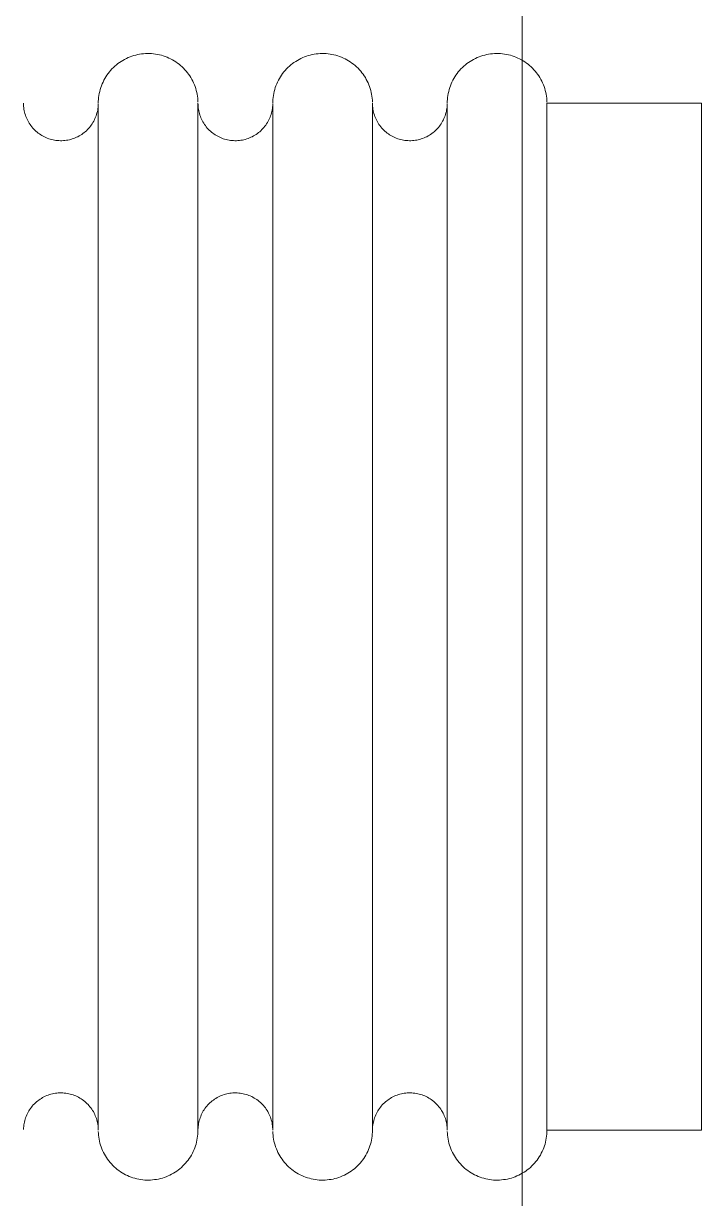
# Model space of a CAD drawing. Header units: metres. Extents: x 3856 to 4207, y -1118 to -691.
# Drawn here: x 3992.84676 to 3992.86036, y -985.00196 to -984.97839 of the extents above; entities that cross this region are included whole.
import ezdxf

# ---------------------------------------------------------------- set-up
doc = ezdxf.new("R2010")
doc.units = ezdxf.units.M
for name, color, linetype, lineweight in [('Floors', 7, 'Continuous', 9), ('Plumbing Fixtures', 7, 'Continuous', 9), ('Surface Pattern', 7, 'Continuous', 9), ('Walls', 7, 'Continuous', 9)]:
    doc.layers.add(name, color=color, linetype=linetype, lineweight=lineweight)
doc.layers.add('ROA-E00-URB-A101-MASTER_PLAN cambio estaciomientos_dwg', color=7, linetype='Continuous', lineweight=9, true_color=0x767676)

# ---------------------------------------------------------------- blocks, each defined once
blk = doc.blocks.new('PM4045551-Ducha-monocontrol-Palma-Pro - Ducha monocontrol Palma Pro-V228-IMPLANTACIÓN - KIT COMERCIAL')
at = {"layer": 'Plumbing Fixtures', "color": 253, "true_color": 0xaaaaaa}
for p, q in [((0.1147, -0.0055), (0.1147, -0.0086)), ((0.1147, -0.0055), (0.125, -0.0055)), ((0.125, -0.0055), (0.1353, -0.0055)), ((0.1353, -0.0086), (0.1353, -0.0055)), ((0.125, -0.0086), (0.1147, -0.0086)), ((0.1353, -0.0086), (0.125, -0.0086))]:
    blk.add_line(p, q, dxfattribs=at)
at = {"layer": 'Plumbing Fixtures', "color": 253, "true_color": 0xaaaaaa, "flags": 128}
for points in [[(0.1147, 0.0035), (0.11473, 0.003501), (0.11476, 0.003502), (0.11479, 0.003505), (0.114819, 0.00351), (0.114849, 0.003515), (0.114878, 0.003521), (0.114907, 0.003529), (0.114936, 0.003538), (0.114964, 0.003548), (0.114992, 0.003559), (0.115019, 0.003571), (0.115046, 0.003585), (0.115073, 0.003599), (0.115098, 0.003615), (0.115123, 0.003631), (0.115148, 0.003648), (0.115172, 0.003667), (0.115195, 0.003686), (0.115217, 0.003706), (0.115238, 0.003727), (0.115258, 0.003749), (0.115278, 0.003772), (0.115297, 0.003796), (0.115314, 0.00382), (0.115331, 0.003845), (0.115347, 0.00387), (0.115361, 0.003897), (0.115375, 0.003923), (0.115388, 0.00395), (0.115399, 0.003978), (0.115409, 0.004006), (0.115419, 0.004035), (0.115427, 0.004064), (0.115433, 0.004093), (0.115439, 0.004123), (0.115444, 0.004152), (0.115447, 0.004182), (0.115449, 0.004212), (0.11545, 0.004242), (0.11545, 0.004272), (0.115448, 0.004302), (0.115446, 0.004332), (0.115442, 0.004361), (0.115437, 0.004391), (0.11543, 0.00442), (0.115423, 0.004449), (0.115414, 0.004478), (0.115405, 0.004507), (0.115394, 0.004535), (0.115382, 0.004562), (0.115369, 0.004589), (0.115355, 0.004616), (0.11534, 0.004642), (0.115324, 0.004667), (0.115306, 0.004691), (0.115288, 0.004715), (0.115269, 0.004738), (0.115249, 0.004761), (0.115228, 0.004782), (0.115207, 0.004803), (0.115184, 0.004823), (0.115161, 0.004842), (0.115137, 0.00486), (0.115112, 0.004877), (0.115087, 0.004893), (0.115061, 0.004908), (0.115034, 0.004922), (0.115007, 0.004934), (0.114979, 0.004946), (0.114951, 0.004957), (0.114923, 0.004966), (0.114894, 0.004974), (0.114865, 0.004982), (0.114835, 0.004988), (0.114806, 0.004992), (0.114776, 0.004996), (0.114746, 0.004999), (0.114716, 0.005)], [(0.1353, 0.005), (0.13527, 0.004999), (0.13524, 0.004998), (0.13521, 0.004995), (0.135181, 0.00499), (0.135151, 0.004985), (0.135122, 0.004979), (0.135093, 0.004971), (0.135064, 0.004962), (0.135036, 0.004952), (0.135008, 0.004941), (0.134981, 0.004929), (0.134954, 0.004915), (0.134927, 0.004901), (0.134902, 0.004885), (0.134877, 0.004869), (0.134852, 0.004852), (0.134828, 0.004833), (0.134805, 0.004814), (0.134783, 0.004794), (0.134762, 0.004773), (0.134742, 0.004751), (0.134722, 0.004728), (0.134703, 0.004704), (0.134686, 0.00468), (0.134669, 0.004655), (0.134653, 0.00463), (0.134639, 0.004603), (0.134625, 0.004577), (0.134612, 0.00455), (0.134601, 0.004522), (0.134591, 0.004494), (0.134581, 0.004465), (0.134573, 0.004436), (0.134567, 0.004407), (0.134561, 0.004377), (0.134556, 0.004348), (0.134553, 0.004318), (0.134551, 0.004288), (0.13455, 0.004258), (0.13455, 0.004228), (0.134552, 0.004198), (0.134554, 0.004168), (0.134558, 0.004139), (0.134563, 0.004109), (0.13457, 0.00408), (0.134577, 0.004051), (0.134586, 0.004022), (0.134595, 0.003993), (0.134606, 0.003965), (0.134618, 0.003938), (0.134631, 0.003911), (0.134645, 0.003884), (0.13466, 0.003858), (0.134676, 0.003833), (0.134694, 0.003809), (0.134712, 0.003785), (0.134731, 0.003762), (0.134751, 0.003739), (0.134772, 0.003718), (0.134793, 0.003697), (0.134816, 0.003677), (0.134839, 0.003658), (0.134863, 0.00364), (0.134888, 0.003623), (0.134913, 0.003607), (0.134939, 0.003592), (0.134966, 0.003578), (0.134993, 0.003566), (0.135021, 0.003554), (0.135049, 0.003543), (0.135077, 0.003534), (0.135106, 0.003526), (0.135135, 0.003518), (0.135165, 0.003512), (0.135194, 0.003508), (0.135224, 0.003504), (0.135254, 0.003501), (0.135284, 0.0035)], [(0.1147, 0.0015), (0.11466, 0.001501), (0.11462, 0.001503), (0.11458, 0.001507), (0.114541, 0.001513), (0.114501, 0.00152), (0.114462, 0.001529), (0.114424, 0.001539), (0.114385, 0.001551), (0.114348, 0.001564), (0.114311, 0.001579), (0.114274, 0.001595), (0.114238, 0.001613), (0.114203, 0.001632), (0.114169, 0.001653), (0.114135, 0.001675), (0.114103, 0.001698), (0.114071, 0.001722), (0.114041, 0.001748), (0.114011, 0.001775), (0.113983, 0.001803), (0.113955, 0.001833), (0.113929, 0.001863), (0.113904, 0.001894), (0.113881, 0.001926), (0.113859, 0.00196), (0.113838, 0.001994), (0.113818, 0.002029), (0.1138, 0.002064), (0.113783, 0.002101), (0.113768, 0.002138), (0.113754, 0.002175), (0.113742, 0.002213), (0.113731, 0.002252), (0.113722, 0.002291), (0.113715, 0.00233), (0.113709, 0.00237), (0.113704, 0.002409), (0.113701, 0.002449), (0.1137, 0.002489), (0.1137, 0.002529), (0.113702, 0.002569), (0.113706, 0.002609), (0.113711, 0.002649), (0.113718, 0.002688), (0.113726, 0.002727), (0.113736, 0.002766), (0.113747, 0.002804), (0.11376, 0.002842), (0.113775, 0.002879), (0.113791, 0.002916), (0.113808, 0.002952), (0.113827, 0.002987), (0.113847, 0.003022), (0.113869, 0.003056), (0.113892, 0.003089), (0.113916, 0.00312), (0.113941, 0.003151), (0.113968, 0.003181), (0.113996, 0.00321), (0.114025, 0.003237), (0.114055, 0.003264), (0.114086, 0.003289), (0.114118, 0.003313), (0.114151, 0.003336), (0.114184, 0.003357), (0.114219, 0.003377), (0.114255, 0.003395), (0.114291, 0.003412), (0.114328, 0.003428), (0.114365, 0.003442), (0.114403, 0.003455), (0.114441, 0.003466), (0.11448, 0.003476), (0.114519, 0.003484), (0.114559, 0.00349), (0.114599, 0.003495), (0.114638, 0.003498), (0.114678, 0.0035)], [(0.114708, 0.0035), (0.114733, 0.0035), (0.114774, 0.0035), (0.114832, 0.0035), (0.114905, 0.0035), (0.114995, 0.0035), (0.115101, 0.0035), (0.115223, 0.0035), (0.11536, 0.0035), (0.115513, 0.0035), (0.115681, 0.0035), (0.115864, 0.0035), (0.116061, 0.0035), (0.116273, 0.0035), (0.116499, 0.0035), (0.116738, 0.0035), (0.116991, 0.0035), (0.117256, 0.0035), (0.117534, 0.0035), (0.117824, 0.0035), (0.118125, 0.0035), (0.118437, 0.0035), (0.11876, 0.0035), (0.119093, 0.0035), (0.119435, 0.0035), (0.119786, 0.0035), (0.120145, 0.0035), (0.120512, 0.0035), (0.120887, 0.0035), (0.121268, 0.0035), (0.121655, 0.0035), (0.122047, 0.0035), (0.122444, 0.0035), (0.122845, 0.0035), (0.123249, 0.0035), (0.123657, 0.0035), (0.124066, 0.0035), (0.124477, 0.0035), (0.124889, 0.0035), (0.125, 0.0035)], [(0.125, 0.0035), (0.124588, 0.0035), (0.124177, 0.0035), (0.123767, 0.0035), (0.123359, 0.0035), (0.122954, 0.0035), (0.122552, 0.0035), (0.122154, 0.0035), (0.12176, 0.0035), (0.121372, 0.0035), (0.120989, 0.0035), (0.120613, 0.0035), (0.120244, 0.0035), (0.119882, 0.0035), (0.119529, 0.0035), (0.119184, 0.0035), (0.118849, 0.0035), (0.118523, 0.0035), (0.118208, 0.0035), (0.117904, 0.0035), (0.117611, 0.0035), (0.11733, 0.0035), (0.117061, 0.0035), (0.116805, 0.0035), (0.116562, 0.0035), (0.116333, 0.0035), (0.116117, 0.0035), (0.115916, 0.0035), (0.115729, 0.0035), (0.115557, 0.0035), (0.1154, 0.0035), (0.115258, 0.0035), (0.115132, 0.0035), (0.115022, 0.0035), (0.114928, 0.0035), (0.11485, 0.0035), (0.114788, 0.0035), (0.114742, 0.0035), (0.114713, 0.0035)], [(0.135292, 0.0035), (0.135267, 0.0035), (0.135226, 0.0035), (0.135168, 0.0035), (0.135095, 0.0035), (0.135005, 0.0035), (0.134899, 0.0035), (0.134777, 0.0035), (0.13464, 0.0035), (0.134487, 0.0035), (0.134319, 0.0035), (0.134136, 0.0035), (0.133939, 0.0035), (0.133727, 0.0035), (0.133501, 0.0035), (0.133262, 0.0035), (0.133009, 0.0035), (0.132744, 0.0035), (0.132466, 0.0035), (0.132176, 0.0035), (0.131875, 0.0035), (0.131563, 0.0035), (0.13124, 0.0035), (0.130907, 0.0035), (0.130565, 0.0035), (0.130214, 0.0035), (0.129855, 0.0035), (0.129488, 0.0035), (0.129113, 0.0035), (0.128732, 0.0035), (0.128345, 0.0035), (0.127953, 0.0035), (0.127556, 0.0035), (0.127155, 0.0035), (0.126751, 0.0035), (0.126343, 0.0035), (0.125934, 0.0035), (0.125523, 0.0035), (0.125111, 0.0035), (0.125, 0.0035)], [(0.125, 0.0035), (0.125412, 0.0035), (0.125823, 0.0035), (0.126233, 0.0035), (0.126641, 0.0035), (0.127046, 0.0035), (0.127448, 0.0035), (0.127846, 0.0035), (0.12824, 0.0035), (0.128628, 0.0035), (0.129011, 0.0035), (0.129387, 0.0035), (0.129756, 0.0035), (0.130118, 0.0035), (0.130471, 0.0035), (0.130816, 0.0035), (0.131151, 0.0035), (0.131477, 0.0035), (0.131792, 0.0035), (0.132096, 0.0035), (0.132389, 0.0035), (0.13267, 0.0035), (0.132939, 0.0035), (0.133195, 0.0035), (0.133438, 0.0035), (0.133667, 0.0035), (0.133883, 0.0035), (0.134084, 0.0035), (0.134271, 0.0035), (0.134443, 0.0035), (0.1346, 0.0035), (0.134742, 0.0035), (0.134868, 0.0035), (0.134978, 0.0035), (0.135072, 0.0035), (0.13515, 0.0035), (0.135212, 0.0035), (0.135258, 0.0035), (0.135287, 0.0035)], [(0.1353, 0.0035), (0.13534, 0.003499), (0.13538, 0.003497), (0.13542, 0.003493), (0.135459, 0.003487), (0.135499, 0.00348), (0.135538, 0.003471), (0.135576, 0.003461), (0.135615, 0.003449), (0.135652, 0.003436), (0.135689, 0.003421), (0.135726, 0.003405), (0.135762, 0.003387), (0.135797, 0.003368), (0.135831, 0.003347), (0.135865, 0.003325), (0.135897, 0.003302), (0.135929, 0.003278), (0.135959, 0.003252), (0.135989, 0.003225), (0.136017, 0.003197), (0.136045, 0.003167), (0.136071, 0.003137), (0.136096, 0.003106), (0.136119, 0.003074), (0.136141, 0.00304), (0.136162, 0.003006), (0.136182, 0.002971), (0.1362, 0.002936), (0.136217, 0.002899), (0.136232, 0.002862), (0.136246, 0.002825), (0.136258, 0.002787), (0.136269, 0.002748), (0.136278, 0.002709), (0.136285, 0.00267), (0.136291, 0.00263), (0.136296, 0.002591), (0.136299, 0.002551), (0.1363, 0.002511), (0.1363, 0.002471), (0.136298, 0.002431), (0.136294, 0.002391), (0.136289, 0.002351), (0.136282, 0.002312), (0.136274, 0.002273), (0.136264, 0.002234), (0.136253, 0.002196), (0.13624, 0.002158), (0.136225, 0.002121), (0.136209, 0.002084), (0.136192, 0.002048), (0.136173, 0.002013), (0.136153, 0.001978), (0.136131, 0.001944), (0.136108, 0.001911), (0.136084, 0.00188), (0.136059, 0.001849), (0.136032, 0.001819), (0.136004, 0.00179), (0.135975, 0.001763), (0.135945, 0.001736), (0.135914, 0.001711), (0.135882, 0.001687), (0.135849, 0.001664), (0.135816, 0.001643), (0.135781, 0.001623), (0.135745, 0.001605), (0.135709, 0.001588), (0.135672, 0.001572), (0.135635, 0.001558), (0.135597, 0.001545), (0.135559, 0.001534), (0.13552, 0.001524), (0.135481, 0.001516), (0.135441, 0.00151), (0.135401, 0.001505), (0.135362, 0.001502), (0.135322, 0.0015)], [(0.1147, 0), (0.11473, 0.000001), (0.11476, 0.000002), (0.11479, 0.000005), (0.114819, 0.00001), (0.114849, 0.000015), (0.114878, 0.000021), (0.114907, 0.000029), (0.114936, 0.000038), (0.114964, 0.000048), (0.114992, 0.000059), (0.115019, 0.000071), (0.115046, 0.000085), (0.115073, 0.000099), (0.115098, 0.000115), (0.115123, 0.000131), (0.115148, 0.000148), (0.115172, 0.000167), (0.115195, 0.000186), (0.115217, 0.000206), (0.115238, 0.000227), (0.115258, 0.000249), (0.115278, 0.000272), (0.115297, 0.000296), (0.115314, 0.00032), (0.115331, 0.000345), (0.115347, 0.00037), (0.115361, 0.000397), (0.115375, 0.000423), (0.115388, 0.00045), (0.115399, 0.000478), (0.115409, 0.000506), (0.115419, 0.000535), (0.115427, 0.000564), (0.115433, 0.000593), (0.115439, 0.000623), (0.115444, 0.000652), (0.115447, 0.000682), (0.115449, 0.000712), (0.11545, 0.000742), (0.11545, 0.000772), (0.115448, 0.000802), (0.115446, 0.000832), (0.115442, 0.000861), (0.115437, 0.000891), (0.11543, 0.00092), (0.115423, 0.000949), (0.115414, 0.000978), (0.115405, 0.001007), (0.115394, 0.001035), (0.115382, 0.001062), (0.115369, 0.001089), (0.115355, 0.001116), (0.11534, 0.001142), (0.115324, 0.001167), (0.115306, 0.001191), (0.115288, 0.001215), (0.115269, 0.001238), (0.115249, 0.001261), (0.115228, 0.001282), (0.115207, 0.001303), (0.115184, 0.001323), (0.115161, 0.001342), (0.115137, 0.00136), (0.115112, 0.001377), (0.115087, 0.001393), (0.115061, 0.001408), (0.115034, 0.001422), (0.115007, 0.001434), (0.114979, 0.001446), (0.114951, 0.001457), (0.114923, 0.001466), (0.114894, 0.001474), (0.114865, 0.001482), (0.114835, 0.001488), (0.114806, 0.001492), (0.114776, 0.001496), (0.114746, 0.001499), (0.114716, 0.0015)], [(0.114708, 0.0015), (0.114733, 0.0015), (0.114774, 0.0015), (0.114832, 0.0015), (0.114905, 0.0015), (0.114995, 0.0015), (0.115101, 0.0015), (0.115223, 0.0015), (0.11536, 0.0015), (0.115513, 0.0015), (0.115681, 0.0015), (0.115864, 0.0015), (0.116061, 0.0015), (0.116273, 0.0015), (0.116499, 0.0015), (0.116738, 0.0015), (0.116991, 0.0015), (0.117256, 0.0015), (0.117534, 0.0015), (0.117824, 0.0015), (0.118125, 0.0015), (0.118437, 0.0015), (0.11876, 0.0015), (0.119093, 0.0015), (0.119435, 0.0015), (0.119786, 0.0015), (0.120145, 0.0015), (0.120512, 0.0015), (0.120887, 0.0015), (0.121268, 0.0015), (0.121655, 0.0015), (0.122047, 0.0015), (0.122444, 0.0015), (0.122845, 0.0015), (0.123249, 0.0015), (0.123657, 0.0015), (0.124066, 0.0015), (0.124477, 0.0015), (0.124889, 0.0015), (0.125, 0.0015)], [(0.125, 0.0015), (0.124588, 0.0015), (0.124177, 0.0015), (0.123767, 0.0015), (0.123359, 0.0015), (0.122954, 0.0015), (0.122552, 0.0015), (0.122154, 0.0015), (0.12176, 0.0015), (0.121372, 0.0015), (0.120989, 0.0015), (0.120613, 0.0015), (0.120244, 0.0015), (0.119882, 0.0015), (0.119529, 0.0015), (0.119184, 0.0015), (0.118849, 0.0015), (0.118523, 0.0015), (0.118208, 0.0015), (0.117904, 0.0015), (0.117611, 0.0015), (0.11733, 0.0015), (0.117061, 0.0015), (0.116805, 0.0015), (0.116562, 0.0015), (0.116333, 0.0015), (0.116117, 0.0015), (0.115916, 0.0015), (0.115729, 0.0015), (0.115557, 0.0015), (0.1154, 0.0015), (0.115258, 0.0015), (0.115132, 0.0015), (0.115022, 0.0015), (0.114928, 0.0015), (0.11485, 0.0015), (0.114788, 0.0015), (0.114742, 0.0015), (0.114713, 0.0015)], [(0.135292, 0.0015), (0.135267, 0.0015), (0.135226, 0.0015), (0.135168, 0.0015), (0.135095, 0.0015), (0.135005, 0.0015), (0.134899, 0.0015), (0.134777, 0.0015), (0.13464, 0.0015), (0.134487, 0.0015), (0.134319, 0.0015), (0.134136, 0.0015), (0.133939, 0.0015), (0.133727, 0.0015), (0.133501, 0.0015), (0.133262, 0.0015), (0.133009, 0.0015), (0.132744, 0.0015), (0.132466, 0.0015), (0.132176, 0.0015), (0.131875, 0.0015), (0.131563, 0.0015), (0.13124, 0.0015), (0.130907, 0.0015), (0.130565, 0.0015), (0.130214, 0.0015), (0.129855, 0.0015), (0.129488, 0.0015), (0.129113, 0.0015), (0.128732, 0.0015), (0.128345, 0.0015), (0.127953, 0.0015), (0.127556, 0.0015), (0.127155, 0.0015), (0.126751, 0.0015), (0.126343, 0.0015), (0.125934, 0.0015), (0.125523, 0.0015), (0.125111, 0.0015), (0.125, 0.0015)], [(0.125, 0.0015), (0.125412, 0.0015), (0.125823, 0.0015), (0.126233, 0.0015), (0.126641, 0.0015), (0.127046, 0.0015), (0.127448, 0.0015), (0.127846, 0.0015), (0.12824, 0.0015), (0.128628, 0.0015), (0.129011, 0.0015), (0.129387, 0.0015), (0.129756, 0.0015), (0.130118, 0.0015), (0.130471, 0.0015), (0.130816, 0.0015), (0.131151, 0.0015), (0.131477, 0.0015), (0.131792, 0.0015), (0.132096, 0.0015), (0.132389, 0.0015), (0.13267, 0.0015), (0.132939, 0.0015), (0.133195, 0.0015), (0.133438, 0.0015), (0.133667, 0.0015), (0.133883, 0.0015), (0.134084, 0.0015), (0.134271, 0.0015), (0.134443, 0.0015), (0.1346, 0.0015), (0.134742, 0.0015), (0.134868, 0.0015), (0.134978, 0.0015), (0.135072, 0.0015), (0.13515, 0.0015), (0.135212, 0.0015), (0.135258, 0.0015), (0.135287, 0.0015)], [(0.1353, 0.0015), (0.13527, 0.001499), (0.13524, 0.001498), (0.13521, 0.001495), (0.135181, 0.00149), (0.135151, 0.001485), (0.135122, 0.001479), (0.135093, 0.001471), (0.135064, 0.001462), (0.135036, 0.001452), (0.135008, 0.001441), (0.134981, 0.001429), (0.134954, 0.001415), (0.134927, 0.001401), (0.134902, 0.001385), (0.134877, 0.001369), (0.134852, 0.001352), (0.134828, 0.001333), (0.134805, 0.001314), (0.134783, 0.001294), (0.134762, 0.001273), (0.134742, 0.001251), (0.134722, 0.001228), (0.134703, 0.001204), (0.134686, 0.00118), (0.134669, 0.001155), (0.134653, 0.00113), (0.134639, 0.001103), (0.134625, 0.001077), (0.134612, 0.00105), (0.134601, 0.001022), (0.134591, 0.000994), (0.134581, 0.000965), (0.134573, 0.000936), (0.134567, 0.000907), (0.134561, 0.000877), (0.134556, 0.000848), (0.134553, 0.000818), (0.134551, 0.000788), (0.13455, 0.000758), (0.13455, 0.000728), (0.134552, 0.000698), (0.134554, 0.000668), (0.134558, 0.000639), (0.134563, 0.000609), (0.13457, 0.00058), (0.134577, 0.000551), (0.134586, 0.000522), (0.134595, 0.000493), (0.134606, 0.000465), (0.134618, 0.000438), (0.134631, 0.000411), (0.134645, 0.000384), (0.13466, 0.000358), (0.134676, 0.000333), (0.134694, 0.000309), (0.134712, 0.000285), (0.134731, 0.000262), (0.134751, 0.000239), (0.134772, 0.000218), (0.134793, 0.000197), (0.134816, 0.000177), (0.134839, 0.000158), (0.134863, 0.00014), (0.134888, 0.000123), (0.134913, 0.000107), (0.134939, 0.000092), (0.134966, 0.000078), (0.134993, 0.000066), (0.135021, 0.000054), (0.135049, 0.000043), (0.135077, 0.000034), (0.135106, 0.000026), (0.135135, 0.000018), (0.135165, 0.000012), (0.135194, 0.000008), (0.135224, 0.000004), (0.135254, 0.000001), (0.135284, 0)], [(0.1147, -0.002), (0.11466, -0.001999), (0.11462, -0.001997), (0.11458, -0.001993), (0.114541, -0.001987), (0.114501, -0.00198), (0.114462, -0.001971), (0.114424, -0.001961), (0.114385, -0.001949), (0.114348, -0.001936), (0.114311, -0.001921), (0.114274, -0.001905), (0.114238, -0.001887), (0.114203, -0.001868), (0.114169, -0.001847), (0.114135, -0.001825), (0.114103, -0.001802), (0.114071, -0.001778), (0.114041, -0.001752), (0.114011, -0.001725), (0.113983, -0.001697), (0.113955, -0.001667), (0.113929, -0.001637), (0.113904, -0.001606), (0.113881, -0.001574), (0.113859, -0.00154), (0.113838, -0.001506), (0.113818, -0.001471), (0.1138, -0.001436), (0.113783, -0.001399), (0.113768, -0.001362), (0.113754, -0.001325), (0.113742, -0.001287), (0.113731, -0.001248), (0.113722, -0.001209), (0.113715, -0.00117), (0.113709, -0.00113), (0.113704, -0.001091), (0.113701, -0.001051), (0.1137, -0.001011), (0.1137, -0.000971), (0.113702, -0.000931), (0.113706, -0.000891), (0.113711, -0.000851), (0.113718, -0.000812), (0.113726, -0.000773), (0.113736, -0.000734), (0.113747, -0.000696), (0.11376, -0.000658), (0.113775, -0.000621), (0.113791, -0.000584), (0.113808, -0.000548), (0.113827, -0.000513), (0.113847, -0.000478), (0.113869, -0.000444), (0.113892, -0.000411), (0.113916, -0.00038), (0.113941, -0.000349), (0.113968, -0.000319), (0.113996, -0.00029), (0.114025, -0.000263), (0.114055, -0.000236), (0.114086, -0.000211), (0.114118, -0.000187), (0.114151, -0.000164), (0.114184, -0.000143), (0.114219, -0.000123), (0.114255, -0.000105), (0.114291, -0.000088), (0.114328, -0.000072), (0.114365, -0.000058), (0.114403, -0.000045), (0.114441, -0.000034), (0.11448, -0.000024), (0.114519, -0.000016), (0.114559, -0.00001), (0.114599, -0.000005), (0.114638, -0.000002), (0.114678, 0)], [(0.114708, 0), (0.114733, 0), (0.114774, 0), (0.114832, 0), (0.114905, 0), (0.114995, 0), (0.115101, 0), (0.115223, 0), (0.11536, 0), (0.115513, 0), (0.115681, 0), (0.115864, 0), (0.116061, 0), (0.116273, 0), (0.116499, 0), (0.116738, 0), (0.116991, 0), (0.117256, 0), (0.117534, 0), (0.117824, 0), (0.118125, 0), (0.118437, 0), (0.11876, 0), (0.119093, 0), (0.119435, 0), (0.119786, 0), (0.120145, 0), (0.120512, 0), (0.120887, 0), (0.121268, 0), (0.121655, 0), (0.122047, 0), (0.122444, 0), (0.122845, 0), (0.123249, 0), (0.123657, 0), (0.124066, 0), (0.124477, 0), (0.124889, 0), (0.125, 0)], [(0.125, 0), (0.124588, 0), (0.124177, 0), (0.123767, 0), (0.123359, 0), (0.122954, 0), (0.122552, 0), (0.122154, 0), (0.12176, 0), (0.121372, 0), (0.120989, 0), (0.120613, 0), (0.120244, 0), (0.119882, 0), (0.119529, 0), (0.119184, 0), (0.118849, 0), (0.118523, 0), (0.118208, 0), (0.117904, 0), (0.117611, 0), (0.11733, 0), (0.117061, 0), (0.116805, 0), (0.116562, 0), (0.116333, 0), (0.116117, 0), (0.115916, 0), (0.115729, 0), (0.115557, 0), (0.1154, 0), (0.115258, 0), (0.115132, 0), (0.115022, 0), (0.114928, 0), (0.11485, 0), (0.114788, 0), (0.114742, 0), (0.114713, 0)], [(0.135292, 0), (0.135267, 0), (0.135226, 0), (0.135168, 0), (0.135095, 0), (0.135005, 0), (0.134899, 0), (0.134777, 0), (0.13464, 0), (0.134487, 0), (0.134319, 0), (0.134136, 0), (0.133939, 0), (0.133727, 0), (0.133501, 0), (0.133262, 0), (0.133009, 0), (0.132744, 0), (0.132466, 0), (0.132176, 0), (0.131875, 0), (0.131563, 0), (0.13124, 0), (0.130907, 0), (0.130565, 0), (0.130214, 0), (0.129855, 0), (0.129488, 0), (0.129113, 0), (0.128732, 0), (0.128345, 0), (0.127953, 0), (0.127556, 0), (0.127155, 0), (0.126751, 0), (0.126343, 0), (0.125934, 0), (0.125523, 0), (0.125111, 0), (0.125, 0)], [(0.125, 0), (0.125412, 0), (0.125823, 0), (0.126233, 0), (0.126641, 0), (0.127046, 0), (0.127448, 0), (0.127846, 0), (0.12824, 0), (0.128628, 0), (0.129011, 0), (0.129387, 0), (0.129756, 0), (0.130118, 0), (0.130471, 0), (0.130816, 0), (0.131151, 0), (0.131477, 0), (0.131792, 0), (0.132096, 0), (0.132389, 0), (0.13267, 0), (0.132939, 0), (0.133195, 0), (0.133438, 0), (0.133667, 0), (0.133883, 0), (0.134084, 0), (0.134271, 0), (0.134443, 0), (0.1346, 0), (0.134742, 0), (0.134868, 0), (0.134978, 0), (0.135072, 0), (0.13515, 0), (0.135212, 0), (0.135258, 0), (0.135287, 0)], [(0.1353, 0), (0.13534, -0.000001), (0.13538, -0.000003), (0.13542, -0.000007), (0.135459, -0.000013), (0.135499, -0.00002), (0.135538, -0.000029), (0.135576, -0.000039), (0.135615, -0.000051), (0.135652, -0.000064), (0.135689, -0.000079), (0.135726, -0.000095), (0.135762, -0.000113), (0.135797, -0.000132), (0.135831, -0.000153), (0.135865, -0.000175), (0.135897, -0.000198), (0.135929, -0.000222), (0.135959, -0.000248), (0.135989, -0.000275), (0.136017, -0.000303), (0.136045, -0.000333), (0.136071, -0.000363), (0.136096, -0.000394), (0.136119, -0.000426), (0.136141, -0.00046), (0.136162, -0.000494), (0.136182, -0.000529), (0.1362, -0.000564), (0.136217, -0.000601), (0.136232, -0.000638), (0.136246, -0.000675), (0.136258, -0.000713), (0.136269, -0.000752), (0.136278, -0.000791), (0.136285, -0.00083), (0.136291, -0.00087), (0.136296, -0.000909), (0.136299, -0.000949), (0.1363, -0.000989), (0.1363, -0.001029), (0.136298, -0.001069), (0.136294, -0.001109), (0.136289, -0.001149), (0.136282, -0.001188), (0.136274, -0.001227), (0.136264, -0.001266), (0.136253, -0.001304), (0.13624, -0.001342), (0.136225, -0.001379), (0.136209, -0.001416), (0.136192, -0.001452), (0.136173, -0.001487), (0.136153, -0.001522), (0.136131, -0.001556), (0.136108, -0.001589), (0.136084, -0.00162), (0.136059, -0.001651), (0.136032, -0.001681), (0.136004, -0.00171), (0.135975, -0.001737), (0.135945, -0.001764), (0.135914, -0.001789), (0.135882, -0.001813), (0.135849, -0.001836), (0.135816, -0.001857), (0.135781, -0.001877), (0.135745, -0.001895), (0.135709, -0.001912), (0.135672, -0.001928), (0.135635, -0.001942), (0.135597, -0.001955), (0.135559, -0.001966), (0.13552, -0.001976), (0.135481, -0.001984), (0.135441, -0.00199), (0.135401, -0.001995), (0.135362, -0.001998), (0.135322, -0.002)], [(0.1147, -0.0035), (0.11473, -0.003499), (0.11476, -0.003498), (0.11479, -0.003495), (0.114819, -0.00349), (0.114849, -0.003485), (0.114878, -0.003479), (0.114907, -0.003471), (0.114936, -0.003462), (0.114964, -0.003452), (0.114992, -0.003441), (0.115019, -0.003429), (0.115046, -0.003415), (0.115073, -0.003401), (0.115098, -0.003385), (0.115123, -0.003369), (0.115148, -0.003352), (0.115172, -0.003333), (0.115195, -0.003314), (0.115217, -0.003294), (0.115238, -0.003273), (0.115258, -0.003251), (0.115278, -0.003228), (0.115297, -0.003204), (0.115314, -0.00318), (0.115331, -0.003155), (0.115347, -0.00313), (0.115361, -0.003103), (0.115375, -0.003077), (0.115388, -0.00305), (0.115399, -0.003022), (0.115409, -0.002994), (0.115419, -0.002965), (0.115427, -0.002936), (0.115433, -0.002907), (0.115439, -0.002877), (0.115444, -0.002848), (0.115447, -0.002818), (0.115449, -0.002788), (0.11545, -0.002758), (0.11545, -0.002728), (0.115448, -0.002698), (0.115446, -0.002668), (0.115442, -0.002639), (0.115437, -0.002609), (0.11543, -0.00258), (0.115423, -0.002551), (0.115414, -0.002522), (0.115405, -0.002493), (0.115394, -0.002465), (0.115382, -0.002438), (0.115369, -0.002411), (0.115355, -0.002384), (0.11534, -0.002358), (0.115324, -0.002333), (0.115306, -0.002309), (0.115288, -0.002285), (0.115269, -0.002262), (0.115249, -0.002239), (0.115228, -0.002218), (0.115207, -0.002197), (0.115184, -0.002177), (0.115161, -0.002158), (0.115137, -0.00214), (0.115112, -0.002123), (0.115087, -0.002107), (0.115061, -0.002092), (0.115034, -0.002078), (0.115007, -0.002066), (0.114979, -0.002054), (0.114951, -0.002043), (0.114923, -0.002034), (0.114894, -0.002026), (0.114865, -0.002018), (0.114835, -0.002012), (0.114806, -0.002008), (0.114776, -0.002004), (0.114746, -0.002001), (0.114716, -0.002)], [(0.114708, -0.002), (0.114733, -0.002), (0.114774, -0.002), (0.114832, -0.002), (0.114905, -0.002), (0.114995, -0.002), (0.115101, -0.002), (0.115223, -0.002), (0.11536, -0.002), (0.115513, -0.002), (0.115681, -0.002), (0.115864, -0.002), (0.116061, -0.002), (0.116273, -0.002), (0.116499, -0.002), (0.116738, -0.002), (0.116991, -0.002), (0.117256, -0.002), (0.117534, -0.002), (0.117824, -0.002), (0.118125, -0.002), (0.118437, -0.002), (0.11876, -0.002), (0.119093, -0.002), (0.119435, -0.002), (0.119786, -0.002), (0.120145, -0.002), (0.120512, -0.002), (0.120887, -0.002), (0.121268, -0.002), (0.121655, -0.002), (0.122047, -0.002), (0.122444, -0.002), (0.122845, -0.002), (0.123249, -0.002), (0.123657, -0.002), (0.124066, -0.002), (0.124477, -0.002), (0.124889, -0.002), (0.125, -0.002)], [(0.125, -0.002), (0.124588, -0.002), (0.124177, -0.002), (0.123767, -0.002), (0.123359, -0.002), (0.122954, -0.002), (0.122552, -0.002), (0.122154, -0.002), (0.12176, -0.002), (0.121372, -0.002), (0.120989, -0.002), (0.120613, -0.002), (0.120244, -0.002), (0.119882, -0.002), (0.119529, -0.002), (0.119184, -0.002), (0.118849, -0.002), (0.118523, -0.002), (0.118208, -0.002), (0.117904, -0.002), (0.117611, -0.002), (0.11733, -0.002), (0.117061, -0.002), (0.116805, -0.002), (0.116562, -0.002), (0.116333, -0.002), (0.116117, -0.002), (0.115916, -0.002), (0.115729, -0.002), (0.115557, -0.002), (0.1154, -0.002), (0.115258, -0.002), (0.115132, -0.002), (0.115022, -0.002), (0.114928, -0.002), (0.11485, -0.002), (0.114788, -0.002), (0.114742, -0.002), (0.114713, -0.002)], [(0.135292, -0.002), (0.135267, -0.002), (0.135226, -0.002), (0.135168, -0.002), (0.135095, -0.002), (0.135005, -0.002), (0.134899, -0.002), (0.134777, -0.002), (0.13464, -0.002), (0.134487, -0.002), (0.134319, -0.002), (0.134136, -0.002), (0.133939, -0.002), (0.133727, -0.002), (0.133501, -0.002), (0.133262, -0.002), (0.133009, -0.002), (0.132744, -0.002), (0.132466, -0.002), (0.132176, -0.002), (0.131875, -0.002), (0.131563, -0.002), (0.13124, -0.002), (0.130907, -0.002), (0.130565, -0.002), (0.130214, -0.002), (0.129855, -0.002), (0.129488, -0.002), (0.129113, -0.002), (0.128732, -0.002), (0.128345, -0.002), (0.127953, -0.002), (0.127556, -0.002), (0.127155, -0.002), (0.126751, -0.002), (0.126343, -0.002), (0.125934, -0.002), (0.125523, -0.002), (0.125111, -0.002), (0.125, -0.002)], [(0.125, -0.002), (0.125412, -0.002), (0.125823, -0.002), (0.126233, -0.002), (0.126641, -0.002), (0.127046, -0.002), (0.127448, -0.002), (0.127846, -0.002), (0.12824, -0.002), (0.128628, -0.002), (0.129011, -0.002), (0.129387, -0.002), (0.129756, -0.002), (0.130118, -0.002), (0.130471, -0.002), (0.130816, -0.002), (0.131151, -0.002), (0.131477, -0.002), (0.131792, -0.002), (0.132096, -0.002), (0.132389, -0.002), (0.13267, -0.002), (0.132939, -0.002), (0.133195, -0.002), (0.133438, -0.002), (0.133667, -0.002), (0.133883, -0.002), (0.134084, -0.002), (0.134271, -0.002), (0.134443, -0.002), (0.1346, -0.002), (0.134742, -0.002), (0.134868, -0.002), (0.134978, -0.002), (0.135072, -0.002), (0.13515, -0.002), (0.135212, -0.002), (0.135258, -0.002), (0.135287, -0.002)], [(0.1353, -0.002), (0.13527, -0.002001), (0.13524, -0.002002), (0.13521, -0.002005), (0.135181, -0.00201), (0.135151, -0.002015), (0.135122, -0.002021), (0.135093, -0.002029), (0.135064, -0.002038), (0.135036, -0.002048), (0.135008, -0.002059), (0.134981, -0.002071), (0.134954, -0.002085), (0.134927, -0.002099), (0.134902, -0.002115), (0.134877, -0.002131), (0.134852, -0.002148), (0.134828, -0.002167), (0.134805, -0.002186), (0.134783, -0.002206), (0.134762, -0.002227), (0.134742, -0.002249), (0.134722, -0.002272), (0.134703, -0.002296), (0.134686, -0.00232), (0.134669, -0.002345), (0.134653, -0.00237), (0.134639, -0.002397), (0.134625, -0.002423), (0.134612, -0.00245), (0.134601, -0.002478), (0.134591, -0.002506), (0.134581, -0.002535), (0.134573, -0.002564), (0.134567, -0.002593), (0.134561, -0.002623), (0.134556, -0.002652), (0.134553, -0.002682), (0.134551, -0.002712), (0.13455, -0.002742), (0.13455, -0.002772), (0.134552, -0.002802), (0.134554, -0.002832), (0.134558, -0.002861), (0.134563, -0.002891), (0.13457, -0.00292), (0.134577, -0.002949), (0.134586, -0.002978), (0.134595, -0.003007), (0.134606, -0.003035), (0.134618, -0.003062), (0.134631, -0.003089), (0.134645, -0.003116), (0.13466, -0.003142), (0.134676, -0.003167), (0.134694, -0.003191), (0.134712, -0.003215), (0.134731, -0.003238), (0.134751, -0.003261), (0.134772, -0.003282), (0.134793, -0.003303), (0.134816, -0.003323), (0.134839, -0.003342), (0.134863, -0.00336), (0.134888, -0.003377), (0.134913, -0.003393), (0.134939, -0.003408), (0.134966, -0.003422), (0.134993, -0.003434), (0.135021, -0.003446), (0.135049, -0.003457), (0.135077, -0.003466), (0.135106, -0.003474), (0.135135, -0.003482), (0.135165, -0.003488), (0.135194, -0.003492), (0.135224, -0.003496), (0.135254, -0.003499), (0.135284, -0.0035)], [(0.1147, -0.0055), (0.11466, -0.005499), (0.11462, -0.005497), (0.11458, -0.005493), (0.114541, -0.005487), (0.114501, -0.00548), (0.114462, -0.005471), (0.114424, -0.005461), (0.114385, -0.005449), (0.114348, -0.005436), (0.114311, -0.005421), (0.114274, -0.005405), (0.114238, -0.005387), (0.114203, -0.005368), (0.114169, -0.005347), (0.114135, -0.005325), (0.114103, -0.005302), (0.114071, -0.005278), (0.114041, -0.005252), (0.114011, -0.005225), (0.113983, -0.005197), (0.113955, -0.005167), (0.113929, -0.005137), (0.113904, -0.005106), (0.113881, -0.005074), (0.113859, -0.00504), (0.113838, -0.005006), (0.113818, -0.004971), (0.1138, -0.004936), (0.113783, -0.004899), (0.113768, -0.004862), (0.113754, -0.004825), (0.113742, -0.004787), (0.113731, -0.004748), (0.113722, -0.004709), (0.113715, -0.00467), (0.113709, -0.00463), (0.113704, -0.004591), (0.113701, -0.004551), (0.1137, -0.004511), (0.1137, -0.004471), (0.113702, -0.004431), (0.113706, -0.004391), (0.113711, -0.004351), (0.113718, -0.004312), (0.113726, -0.004273), (0.113736, -0.004234), (0.113747, -0.004196), (0.11376, -0.004158), (0.113775, -0.004121), (0.113791, -0.004084), (0.113808, -0.004048), (0.113827, -0.004013), (0.113847, -0.003978), (0.113869, -0.003944), (0.113892, -0.003911), (0.113916, -0.00388), (0.113941, -0.003849), (0.113968, -0.003819), (0.113996, -0.00379), (0.114025, -0.003763), (0.114055, -0.003736), (0.114086, -0.003711), (0.114118, -0.003687), (0.114151, -0.003664), (0.114184, -0.003643), (0.114219, -0.003623), (0.114255, -0.003605), (0.114291, -0.003588), (0.114328, -0.003572), (0.114365, -0.003558), (0.114403, -0.003545), (0.114441, -0.003534), (0.11448, -0.003524), (0.114519, -0.003516), (0.114559, -0.00351), (0.114599, -0.003505), (0.114638, -0.003502), (0.114678, -0.0035)], [(0.114708, -0.0035), (0.114733, -0.0035), (0.114774, -0.0035), (0.114832, -0.0035), (0.114905, -0.0035), (0.114995, -0.0035), (0.115101, -0.0035), (0.115223, -0.0035), (0.11536, -0.0035), (0.115513, -0.0035), (0.115681, -0.0035), (0.115864, -0.0035), (0.116061, -0.0035), (0.116273, -0.0035), (0.116499, -0.0035), (0.116738, -0.0035), (0.116991, -0.0035), (0.117256, -0.0035), (0.117534, -0.0035), (0.117824, -0.0035), (0.118125, -0.0035), (0.118437, -0.0035), (0.11876, -0.0035), (0.119093, -0.0035), (0.119435, -0.0035), (0.119786, -0.0035), (0.120145, -0.0035), (0.120512, -0.0035), (0.120887, -0.0035), (0.121268, -0.0035), (0.121655, -0.0035), (0.122047, -0.0035), (0.122444, -0.0035), (0.122845, -0.0035), (0.123249, -0.0035), (0.123657, -0.0035), (0.124066, -0.0035), (0.124477, -0.0035), (0.124889, -0.0035), (0.125, -0.0035)], [(0.125, -0.0035), (0.124588, -0.0035), (0.124177, -0.0035), (0.123767, -0.0035), (0.123359, -0.0035), (0.122954, -0.0035), (0.122552, -0.0035), (0.122154, -0.0035), (0.12176, -0.0035), (0.121372, -0.0035), (0.120989, -0.0035), (0.120613, -0.0035), (0.120244, -0.0035), (0.119882, -0.0035), (0.119529, -0.0035), (0.119184, -0.0035), (0.118849, -0.0035), (0.118523, -0.0035), (0.118208, -0.0035), (0.117904, -0.0035), (0.117611, -0.0035), (0.11733, -0.0035), (0.117061, -0.0035), (0.116805, -0.0035), (0.116562, -0.0035), (0.116333, -0.0035), (0.116117, -0.0035), (0.115916, -0.0035), (0.115729, -0.0035), (0.115557, -0.0035), (0.1154, -0.0035), (0.115258, -0.0035), (0.115132, -0.0035), (0.115022, -0.0035), (0.114928, -0.0035), (0.11485, -0.0035), (0.114788, -0.0035), (0.114742, -0.0035), (0.114713, -0.0035)], [(0.135292, -0.0035), (0.135267, -0.0035), (0.135226, -0.0035), (0.135168, -0.0035), (0.135095, -0.0035), (0.135005, -0.0035), (0.134899, -0.0035), (0.134777, -0.0035), (0.13464, -0.0035), (0.134487, -0.0035), (0.134319, -0.0035), (0.134136, -0.0035), (0.133939, -0.0035), (0.133727, -0.0035), (0.133501, -0.0035), (0.133262, -0.0035), (0.133009, -0.0035), (0.132744, -0.0035), (0.132466, -0.0035), (0.132176, -0.0035), (0.131875, -0.0035), (0.131563, -0.0035), (0.13124, -0.0035), (0.130907, -0.0035), (0.130565, -0.0035), (0.130214, -0.0035), (0.129855, -0.0035), (0.129488, -0.0035), (0.129113, -0.0035), (0.128732, -0.0035), (0.128345, -0.0035), (0.127953, -0.0035), (0.127556, -0.0035), (0.127155, -0.0035), (0.126751, -0.0035), (0.126343, -0.0035), (0.125934, -0.0035), (0.125523, -0.0035), (0.125111, -0.0035), (0.125, -0.0035)], [(0.125, -0.0035), (0.125412, -0.0035), (0.125823, -0.0035), (0.126233, -0.0035), (0.126641, -0.0035), (0.127046, -0.0035), (0.127448, -0.0035), (0.127846, -0.0035), (0.12824, -0.0035), (0.128628, -0.0035), (0.129011, -0.0035), (0.129387, -0.0035), (0.129756, -0.0035), (0.130118, -0.0035), (0.130471, -0.0035), (0.130816, -0.0035), (0.131151, -0.0035), (0.131477, -0.0035), (0.131792, -0.0035), (0.132096, -0.0035), (0.132389, -0.0035), (0.13267, -0.0035), (0.132939, -0.0035), (0.133195, -0.0035), (0.133438, -0.0035), (0.133667, -0.0035), (0.133883, -0.0035), (0.134084, -0.0035), (0.134271, -0.0035), (0.134443, -0.0035), (0.1346, -0.0035), (0.134742, -0.0035), (0.134868, -0.0035), (0.134978, -0.0035), (0.135072, -0.0035), (0.13515, -0.0035), (0.135212, -0.0035), (0.135258, -0.0035), (0.135287, -0.0035)], [(0.1353, -0.0035), (0.13534, -0.003501), (0.13538, -0.003503), (0.13542, -0.003507), (0.135459, -0.003513), (0.135499, -0.00352), (0.135538, -0.003529), (0.135576, -0.003539), (0.135615, -0.003551), (0.135652, -0.003564), (0.135689, -0.003579), (0.135726, -0.003595), (0.135762, -0.003613), (0.135797, -0.003632), (0.135831, -0.003653), (0.135865, -0.003675), (0.135897, -0.003698), (0.135929, -0.003722), (0.135959, -0.003748), (0.135989, -0.003775), (0.136017, -0.003803), (0.136045, -0.003833), (0.136071, -0.003863), (0.136096, -0.003894), (0.136119, -0.003926), (0.136141, -0.00396), (0.136162, -0.003994), (0.136182, -0.004029), (0.1362, -0.004064), (0.136217, -0.004101), (0.136232, -0.004138), (0.136246, -0.004175), (0.136258, -0.004213), (0.136269, -0.004252), (0.136278, -0.004291), (0.136285, -0.00433), (0.136291, -0.00437), (0.136296, -0.004409), (0.136299, -0.004449), (0.1363, -0.004489), (0.1363, -0.004529), (0.136298, -0.004569), (0.136294, -0.004609), (0.136289, -0.004649), (0.136282, -0.004688), (0.136274, -0.004727), (0.136264, -0.004766), (0.136253, -0.004804), (0.13624, -0.004842), (0.136225, -0.004879), (0.136209, -0.004916), (0.136192, -0.004952), (0.136173, -0.004987), (0.136153, -0.005022), (0.136131, -0.005056), (0.136108, -0.005089), (0.136084, -0.00512), (0.136059, -0.005151), (0.136032, -0.005181), (0.136004, -0.00521), (0.135975, -0.005237), (0.135945, -0.005264), (0.135914, -0.005289), (0.135882, -0.005313), (0.135849, -0.005336), (0.135816, -0.005357), (0.135781, -0.005377), (0.135745, -0.005395), (0.135709, -0.005412), (0.135672, -0.005428), (0.135635, -0.005442), (0.135597, -0.005455), (0.135559, -0.005466), (0.13552, -0.005476), (0.135481, -0.005484), (0.135441, -0.00549), (0.135401, -0.005495), (0.135362, -0.005498), (0.135322, -0.0055)], [(0.114708, -0.0055), (0.114733, -0.0055), (0.114774, -0.0055), (0.114832, -0.0055), (0.114905, -0.0055), (0.114995, -0.0055), (0.115101, -0.0055), (0.115223, -0.0055), (0.11536, -0.0055), (0.115513, -0.0055), (0.115681, -0.0055), (0.115864, -0.0055), (0.116061, -0.0055), (0.116273, -0.0055), (0.116499, -0.0055), (0.116738, -0.0055), (0.116991, -0.0055), (0.117256, -0.0055), (0.117534, -0.0055), (0.117824, -0.0055), (0.118125, -0.0055), (0.118437, -0.0055), (0.11876, -0.0055), (0.119093, -0.0055), (0.119435, -0.0055), (0.119786, -0.0055), (0.120145, -0.0055), (0.120512, -0.0055), (0.120887, -0.0055), (0.121268, -0.0055), (0.121655, -0.0055), (0.122047, -0.0055), (0.122444, -0.0055), (0.122845, -0.0055), (0.123249, -0.0055), (0.123657, -0.0055), (0.124066, -0.0055), (0.124477, -0.0055), (0.124889, -0.0055), (0.125, -0.0055)], [(0.125, -0.0055), (0.124588, -0.0055), (0.124177, -0.0055), (0.123767, -0.0055), (0.123359, -0.0055), (0.122954, -0.0055), (0.122552, -0.0055), (0.122154, -0.0055), (0.12176, -0.0055), (0.121372, -0.0055), (0.120989, -0.0055), (0.120613, -0.0055), (0.120244, -0.0055), (0.119882, -0.0055), (0.119529, -0.0055), (0.119184, -0.0055), (0.118849, -0.0055), (0.118523, -0.0055), (0.118208, -0.0055), (0.117904, -0.0055), (0.117611, -0.0055), (0.11733, -0.0055), (0.117061, -0.0055), (0.116805, -0.0055), (0.116562, -0.0055), (0.116333, -0.0055), (0.116117, -0.0055), (0.115916, -0.0055), (0.115729, -0.0055), (0.115557, -0.0055), (0.1154, -0.0055), (0.115258, -0.0055), (0.115132, -0.0055), (0.115022, -0.0055), (0.114928, -0.0055), (0.11485, -0.0055), (0.114788, -0.0055), (0.114742, -0.0055), (0.114713, -0.0055)], [(0.135292, -0.0055), (0.135267, -0.0055), (0.135226, -0.0055), (0.135168, -0.0055), (0.135095, -0.0055), (0.135005, -0.0055), (0.134899, -0.0055), (0.134777, -0.0055), (0.13464, -0.0055), (0.134487, -0.0055), (0.134319, -0.0055), (0.134136, -0.0055), (0.133939, -0.0055), (0.133727, -0.0055), (0.133501, -0.0055), (0.133262, -0.0055), (0.133009, -0.0055), (0.132744, -0.0055), (0.132466, -0.0055), (0.132176, -0.0055), (0.131875, -0.0055), (0.131563, -0.0055), (0.13124, -0.0055), (0.130907, -0.0055), (0.130565, -0.0055), (0.130214, -0.0055), (0.129855, -0.0055), (0.129488, -0.0055), (0.129113, -0.0055), (0.128732, -0.0055), (0.128345, -0.0055), (0.127953, -0.0055), (0.127556, -0.0055), (0.127155, -0.0055), (0.126751, -0.0055), (0.126343, -0.0055), (0.125934, -0.0055), (0.125523, -0.0055), (0.125111, -0.0055), (0.125, -0.0055)], [(0.125, -0.0055), (0.125412, -0.0055), (0.125823, -0.0055), (0.126233, -0.0055), (0.126641, -0.0055), (0.127046, -0.0055), (0.127448, -0.0055), (0.127846, -0.0055), (0.12824, -0.0055), (0.128628, -0.0055), (0.129011, -0.0055), (0.129387, -0.0055), (0.129756, -0.0055), (0.130118, -0.0055), (0.130471, -0.0055), (0.130816, -0.0055), (0.131151, -0.0055), (0.131477, -0.0055), (0.131792, -0.0055), (0.132096, -0.0055), (0.132389, -0.0055), (0.13267, -0.0055), (0.132939, -0.0055), (0.133195, -0.0055), (0.133438, -0.0055), (0.133667, -0.0055), (0.133883, -0.0055), (0.134084, -0.0055), (0.134271, -0.0055), (0.134443, -0.0055), (0.1346, -0.0055), (0.134742, -0.0055), (0.134868, -0.0055), (0.134978, -0.0055), (0.135072, -0.0055), (0.13515, -0.0055), (0.135212, -0.0055), (0.135258, -0.0055), (0.135287, -0.0055)]]:
    blk.add_lwpolyline(points, dxfattribs=at)
blk = doc.blocks.new('EDIFICIO TIPO A_rvt-3-IMPLANTACIÓN - KIT COMERCIAL')
at = {"layer": 'Surface Pattern', "true_color": 0x808080}
h = blk.add_hatch(dxfattribs=at)
h.set_pattern_fill('FP_76', color=8, style=0, pattern_type=2)
h.set_pattern_definition([(0, (3991.923, -985.427), (0, 0.566), []), (90, (3991.923, -985.427), (-0.566, 3e-17), [])])
h.paths.add_polyline_path([(3992.856761, -985.427345), (3992.856761, -984.527345), (3991.356761, -984.527345), (3991.356761, -985.427345), (3991.950383, -985.427345)])
h.paths.add_polyline_path([(3992.598463, -985.100295), (3992.472244, -985.090295), (3992.48179, -984.890295), (3992.613666, -984.890295), (3992.605534, -985.098795), (3992.599524, -985.098795)])
at = {"layer": 'Floors'}
blk.add_line((3992.856761, -985.427345), (3992.856761, -984.527345), dxfattribs=at)
at = {"layer": 'Walls', "lineweight": 18}
blk.add_line((3992.856761, -986.727345), (3992.856761, -984.525295), dxfattribs=at)
at = {"layer": 'Plumbing Fixtures', "lineweight": 9, "rotation": 90}
blk.add_blockref('PM4045551-Ducha-monocontrol-Palma-Pro - Ducha monocontrol Palma Pro-V228-IMPLANTACIÓN - KIT COMERCIAL', (3992.851761, -985.115295), dxfattribs=at)
blk = doc.blocks.new('ROA-E00-URB-A101-MASTER_PLAN cambio estaciomientos_dwg_PM4045551-Ducha-monocontrol-Palma-Pro - Ducha monocontrol Palma Pro-V193-Master Plan - Etapa 1-7986580-IMPLANTACIÓN - KIT COMERCIAL')
at = {"layer": 'Plumbing Fixtures', "flags": 128}
for points in [[(0.114701, -0.0055), (0.114733, -0.0055), (0.114774, -0.0055), (0.114832, -0.0055), (0.114905, -0.0055), (0.114995, -0.0055), (0.115101, -0.0055), (0.115223, -0.0055), (0.11536, -0.0055), (0.115513, -0.0055), (0.115681, -0.0055), (0.115864, -0.0055), (0.116061, -0.0055), (0.116273, -0.0055), (0.116499, -0.0055), (0.116738, -0.0055), (0.116991, -0.0055), (0.117256, -0.0055), (0.117534, -0.0055), (0.117824, -0.0055), (0.118125, -0.0055), (0.118437, -0.0055), (0.11876, -0.0055), (0.119093, -0.0055), (0.119435, -0.0055), (0.119786, -0.0055), (0.120145, -0.0055), (0.120512, -0.0055), (0.120887, -0.0055), (0.121268, -0.0055), (0.121655, -0.0055), (0.122047, -0.0055), (0.122444, -0.0055), (0.122845, -0.0055), (0.123249, -0.0055), (0.123657, -0.0055), (0.124066, -0.0055), (0.124477, -0.0055), (0.124889, -0.0055), (0.125, -0.0055), (0.1353, -0.0055), (0.1353, -0.0086), (0.125, -0.0086), (0.1147, -0.0086), (0.1147, -0.0055), (0.11466, -0.005499), (0.11462, -0.005497), (0.11458, -0.005493), (0.114541, -0.005487), (0.114501, -0.00548), (0.114462, -0.005471), (0.114424, -0.005461), (0.114385, -0.005449), (0.114348, -0.005436), (0.114311, -0.005421), (0.114274, -0.005405), (0.114238, -0.005387), (0.114203, -0.005368), (0.114169, -0.005347), (0.114135, -0.005325), (0.114103, -0.005302), (0.114071, -0.005278), (0.114041, -0.005252), (0.114011, -0.005225), (0.113983, -0.005197), (0.113955, -0.005167), (0.113929, -0.005137), (0.113904, -0.005106), (0.113881, -0.005074), (0.113859, -0.00504)], [(0.136131, -0.005056), (0.136108, -0.005089), (0.136084, -0.00512), (0.136059, -0.005151), (0.136032, -0.005181), (0.136004, -0.00521), (0.135975, -0.005237), (0.135945, -0.005264), (0.135914, -0.005289), (0.135882, -0.005313), (0.135849, -0.005336), (0.135816, -0.005357), (0.135781, -0.005377), (0.135745, -0.005395), (0.135709, -0.005412), (0.135672, -0.005428), (0.135635, -0.005442), (0.135597, -0.005455), (0.135559, -0.005466), (0.13552, -0.005476), (0.135481, -0.005484), (0.135441, -0.00549), (0.135401, -0.005495), (0.135362, -0.005498), (0.135322, -0.0055)], [(0.1147, -0.0055), (0.125, -0.0055), (0.125412, -0.0055), (0.125823, -0.0055), (0.126233, -0.0055), (0.126641, -0.0055), (0.127046, -0.0055), (0.127448, -0.0055), (0.127846, -0.0055), (0.12824, -0.0055), (0.128628, -0.0055), (0.129011, -0.0055), (0.129387, -0.0055), (0.129756, -0.0055), (0.130118, -0.0055), (0.130471, -0.0055), (0.130816, -0.0055), (0.131151, -0.0055), (0.131477, -0.0055), (0.131792, -0.0055), (0.132096, -0.0055), (0.132389, -0.0055), (0.13267, -0.0055), (0.132939, -0.0055), (0.133195, -0.0055), (0.133438, -0.0055), (0.133667, -0.0055), (0.133883, -0.0055), (0.134084, -0.0055), (0.134271, -0.0055), (0.134443, -0.0055), (0.1346, -0.0055), (0.134742, -0.0055), (0.134868, -0.0055), (0.134978, -0.0055), (0.135072, -0.0055), (0.13515, -0.0055), (0.135212, -0.0055), (0.135258, -0.0055), (0.135287, -0.0055)], [(0.135299, -0.0055), (0.135267, -0.0055), (0.135226, -0.0055), (0.135168, -0.0055), (0.135095, -0.0055), (0.135005, -0.0055), (0.134899, -0.0055), (0.134777, -0.0055), (0.13464, -0.0055), (0.134487, -0.0055), (0.134319, -0.0055), (0.134136, -0.0055), (0.133939, -0.0055), (0.133727, -0.0055), (0.133501, -0.0055), (0.133262, -0.0055), (0.133009, -0.0055), (0.132744, -0.0055), (0.132466, -0.0055), (0.132176, -0.0055), (0.131875, -0.0055), (0.131563, -0.0055), (0.13124, -0.0055), (0.130907, -0.0055), (0.130565, -0.0055), (0.130214, -0.0055), (0.129855, -0.0055), (0.129488, -0.0055), (0.129113, -0.0055), (0.128732, -0.0055), (0.128345, -0.0055), (0.127953, -0.0055), (0.127556, -0.0055), (0.127155, -0.0055), (0.126751, -0.0055), (0.126343, -0.0055), (0.125934, -0.0055), (0.125523, -0.0055), (0.125111, -0.0055), (0.125, -0.0055), (0.124588, -0.0055), (0.124177, -0.0055), (0.123767, -0.0055), (0.123359, -0.0055), (0.122954, -0.0055), (0.122552, -0.0055), (0.122154, -0.0055), (0.12176, -0.0055), (0.121372, -0.0055), (0.120989, -0.0055), (0.120613, -0.0055), (0.120244, -0.0055), (0.119882, -0.0055), (0.119529, -0.0055), (0.119184, -0.0055), (0.118849, -0.0055), (0.118523, -0.0055), (0.118208, -0.0055), (0.117904, -0.0055), (0.117611, -0.0055), (0.11733, -0.0055), (0.117061, -0.0055), (0.116805, -0.0055), (0.116562, -0.0055), (0.116333, -0.0055), (0.116117, -0.0055), (0.115916, -0.0055), (0.115729, -0.0055), (0.115557, -0.0055), (0.1154, -0.0055), (0.115258, -0.0055), (0.115132, -0.0055), (0.115022, -0.0055), (0.114928, -0.0055), (0.11485, -0.0055), (0.114788, -0.0055), (0.114742, -0.0055), (0.114713, -0.0055)]]:
    blk.add_lwpolyline(points, dxfattribs=at)
blk = doc.blocks.new('ROA-E00-URB-A101-MASTER_PLAN cambio estaciomientos_dwg_ROA-E01-ARQ-R23_rvt-3-Master Plan - Etapa 1-7986584-IMPLANTACIÓN - KIT COMERCIAL')
at = {"rotation": 180}
blk.add_blockref('ROA-E00-URB-A101-MASTER_PLAN cambio estaciomientos_dwg_PM4045551-Ducha-monocontrol-Palma-Pro - Ducha monocontrol Palma Pro-V193-Master Plan - Etapa 1-7986580-IMPLANTACIÓN - KIT COMERCIAL', (985.115295, 3992.851761), dxfattribs=at)
blk = doc.blocks.new('ROA-E00-URB-A101-MASTER_PLAN cambio estaciomientos_dwg-7942325-IMPLANTACIÓN - KIT COMERCIAL')
blk.add_blockref('ROA-E00-URB-A101-MASTER_PLAN cambio estaciomientos_dwg_ROA-E01-ARQ-R23_rvt-3-Master Plan - Etapa 1-7986584-IMPLANTACIÓN - KIT COMERCIAL', (0, 0))

msp = doc.modelspace()

# ---------------------------------------------------------------- block references
at = {"lineweight": 5}
msp.add_blockref('EDIFICIO TIPO A_rvt-3-IMPLANTACIÓN - KIT COMERCIAL', (0, 0), dxfattribs=at)
at = {"layer": 'ROA-E00-URB-A101-MASTER_PLAN cambio estaciomientos_dwg', "color": 7, "rotation": 269.9999999999999}
msp.add_blockref('ROA-E00-URB-A101-MASTER_PLAN cambio estaciomientos_dwg-7942325-IMPLANTACIÓN - KIT COMERCIAL', (0, 0), dxfattribs=at)

doc.saveas('drawing.dxf')
